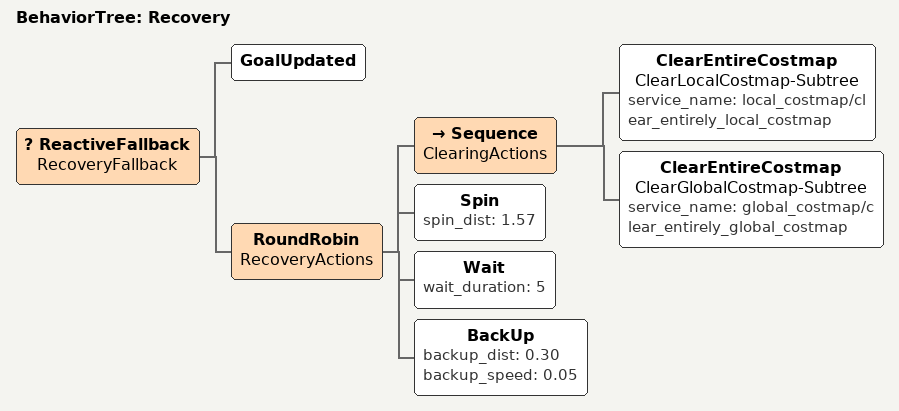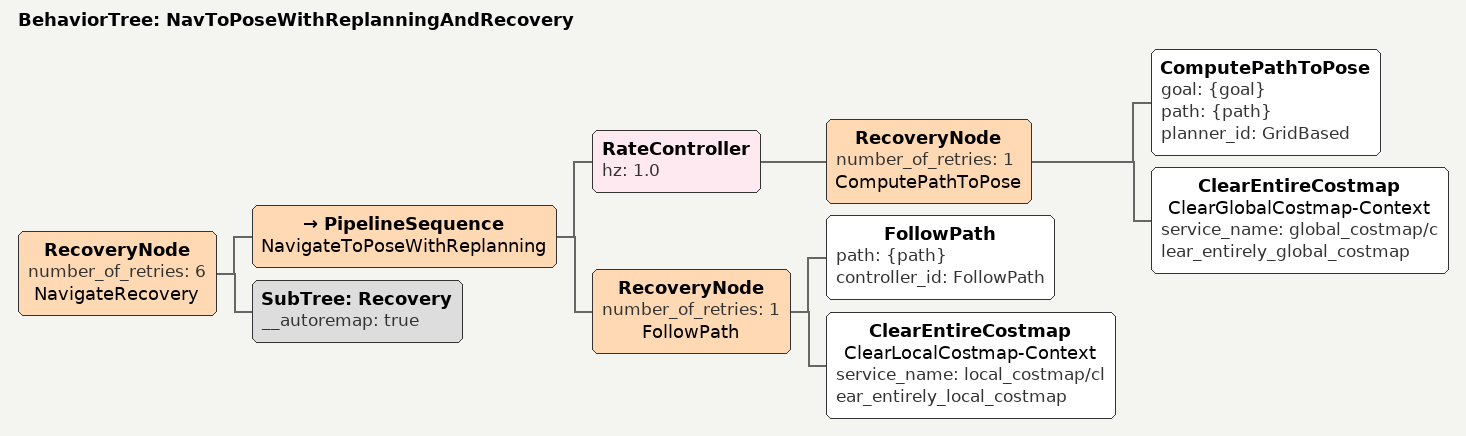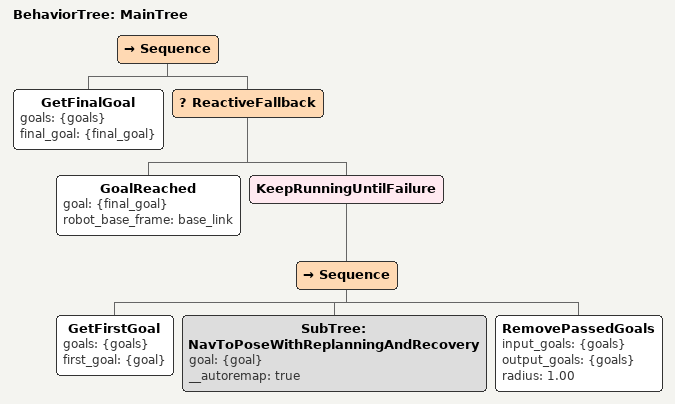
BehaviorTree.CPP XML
<root BTCPP_format="4" main_tree_to_execute="MainTree">
  <BehaviorTree ID="Recovery">
    <ReactiveFallback name="RecoveryFallback">
      <GoalUpdated />
      <RoundRobin name="RecoveryActions">
        <Sequence name="ClearingActions">
          <ClearEntireCostmap name="ClearLocalCostmap-Subtree"
            service_name="local_costmap/clear_entirely_local_costmap" />
          <ClearEntireCostmap name="ClearGlobalCostmap-Subtree"
            service_name="global_costmap/clear_entirely_global_costmap" />
        </Sequence>
        <Spin spin_dist="1.57" />
        <Wait wait_duration="5" />
        <BackUp backup_dist="0.30" backup_speed="0.05" />
      </RoundRobin>
    </ReactiveFallback>
  </BehaviorTree>

  <BehaviorTree ID="NavToPoseWithReplanningAndRecovery">
    <RecoveryNode number_of_retries="6" name="NavigateRecovery">
      <PipelineSequence name="NavigateToPoseWithReplanning">
        <RateController hz="1.0">
          <RecoveryNode number_of_retries="1" name="ComputePathToPose">
            <ComputePathToPose goal="{goal}" path="{path}" planner_id="GridBased" />
            <ClearEntireCostmap name="ClearGlobalCostmap-Context"
              service_name="global_costmap/clear_entirely_global_costmap" />
          </RecoveryNode>
        </RateController>
        <RecoveryNode number_of_retries="1" name="FollowPath">
          <FollowPath path="{path}" controller_id="FollowPath" />
          <ClearEntireCostmap name="ClearLocalCostmap-Context"
            service_name="local_costmap/clear_entirely_local_costmap" />
        </RecoveryNode>
      </PipelineSequence>
      <SubTree ID="Recovery" __autoremap="true" />
    </RecoveryNode>
  </BehaviorTree>

  <BehaviorTree ID="MainTree">
    <Sequence>
      <GetFinalGoal goals="{goals}" final_goal="{final_goal}" />
      <!-- Nav through poses -->
      <ReactiveFallback>
        <!-- Conduct a spin on reaching a goal-->
        <GoalReached goal="{final_goal}" robot_base_frame="base_link" />
        <KeepRunningUntilFailure>
          <Sequence>
            <GetFirstGoal goals="{goals}" first_goal="{goal}" />
            <SubTree ID="NavToPoseWithReplanningAndRecovery" goal="{goal}"
              __autoremap="true" />
            <RemovePassedGoals input_goals="{goals}" output_goals="{goals}"
              radius="1.00" />
          </Sequence>
        </KeepRunningUntilFailure>
        <!-- Navigate through search goal poses -->
      </ReactiveFallback>
    </Sequence>
  </BehaviorTree>
</root>
